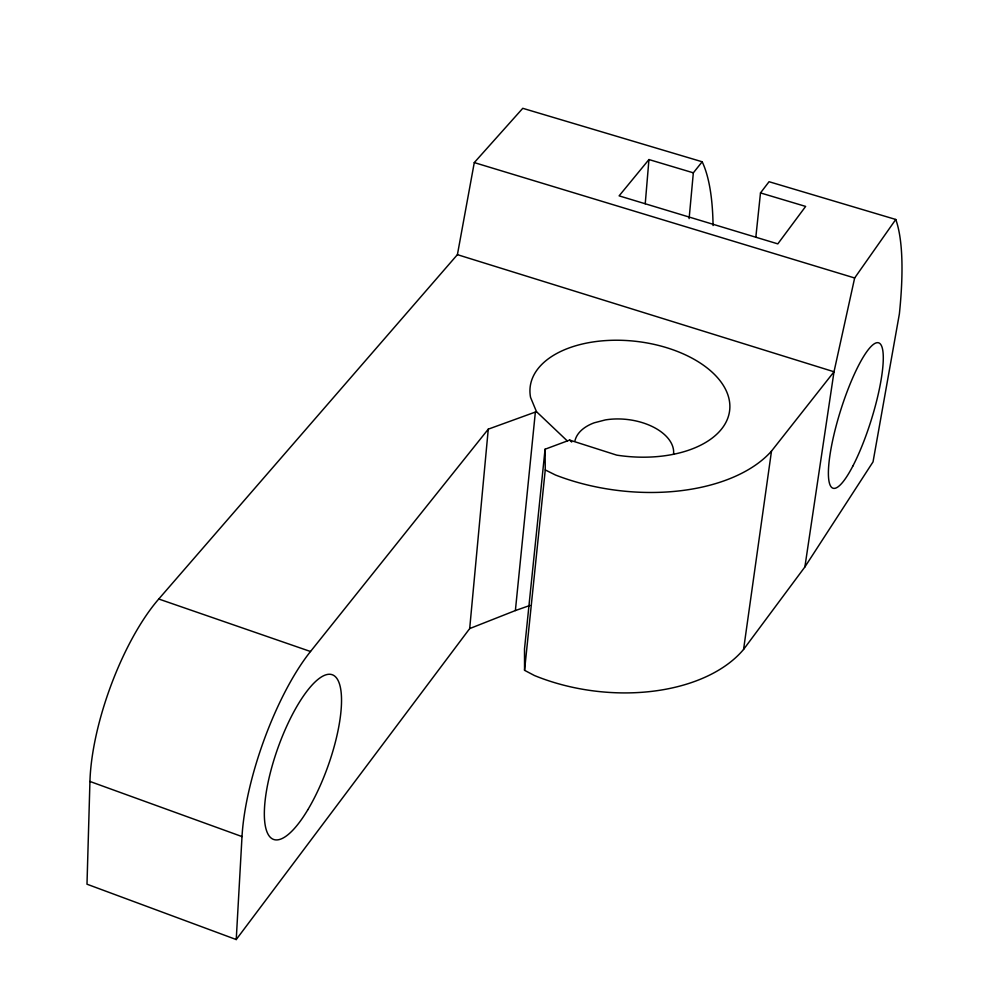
<?xml version="1.0" encoding="UTF-8"?>
<svg xmlns="http://www.w3.org/2000/svg" width="989" height="989" viewBox="0 0 989 989"><rect width="100%" height="100%" fill="white"/><g stroke="black" fill="none" stroke-linecap="round" stroke-linejoin="round"><path stroke-width="1.48" d="M713.057 225.541A320.745 85.746 -72.2 0 0 702.178 161.776L522.773 108.308L474.287 162.592L457.413 254.643L158.759 599.013A135.036 46.038 -70.1 0 0 89.937 781.458L86.995 884.203L236.235 939.55L469.688 628.584L488.269 429.164L536.471 411.659L567.303 440.933M236.235 939.55L242.008 836.583A136.643 41.649 -70.4 0 1 310.509 651.504L488.269 429.164M645.236 203.771L648.945 159.55L693.338 172.828L702.178 161.776M689.11 218.618L693.338 172.828M469.688 628.584L515.38 610.559L535.37 412.017M536.471 411.659L530.561 397.393A100.421 57.683 6.7 0 1 626.902 340.55A100.421 57.683 6.7 0 1 729.746 409.471A100.421 57.683 6.7 0 1 616.716 455.125L569.639 440.08L545.063 449.229L524.504 648.945L524.553 670.319L534.406 675.512A152.838 93.967 6.8 0 0 743.58 649.427L804.885 566.957L873.04 461.863L899.372 313.958A325.616 71.492 -72.3 0 0 895.774 219.471L769.059 181.716L760.492 192.917L755.831 237.224M524.553 670.319L545.26 469.923L545.063 449.229M743.58 649.427L771.494 451.108L834.011 371.765L854.657 277.983L895.774 219.471M804.885 566.957L834.011 371.765L457.4 254.655M648.945 159.55L619.102 195.859L777.811 243.875L805.639 206.417L760.492 192.917M515.38 610.559L529.931 605.453M474.287 162.592L854.657 277.983M158.759 599.013L310.509 651.504M89.937 781.458L242.008 836.583M545.26 469.923L555.484 475.017A158.005 90.79 6.7 0 0 771.494 451.108M569.639 440.08L571.679 442.034M575.029 440.525A49.784 29.101 6.7 0 1 594.204 422.81L605.342 419.917A49.784 29.101 6.7 0 1 673.534 454.272M307.888 809.645A87.428 26.641 -70.4 0 0 333.652 675.388A87.428 26.641 -70.4 0 0 267.302 786.304A87.428 26.641 -70.4 0 0 307.888 809.645M852.852 466.054A76.153 16.034 -72.6 0 0 880.952 344.802A76.153 16.034 -72.6 0 0 833.739 435.568A76.153 16.034 -72.6 0 0 852.852 466.054"/></g></svg>
